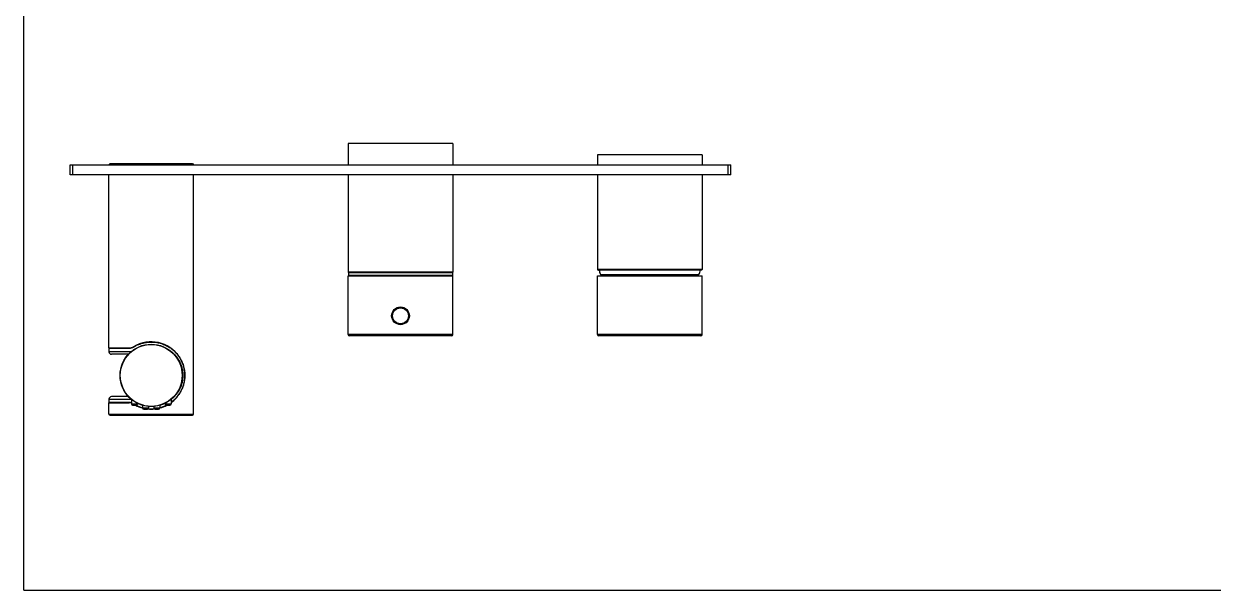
# Model space of a CAD drawing. Header units: millimetres. Extents: x 0 to 841, y 0 to 594.
# Drawn here: x 0 to 477.2, y 0 to 227.2 of the extents above; entities that cross this region are included whole.
import ezdxf

# ---------------------------------------------------------------- set-up
doc = ezdxf.new("R2010")
doc.units = ezdxf.units.MM
doc.header["$LTSCALE"] = 46.255
doc.layers.get('0').update_dxf_attribs({"linetype": 'CONTINUOUS'})
doc.layers.add('00_COMPONENTI', color=7, linetype='CONTINUOUS')

msp = doc.modelspace()

# ---------------------------------------------------------------- linework, layer by layer
at = {"color": 7, "linetype": 'Continuous'}
for q in [(0, 594), (841, 0)]:
    msp.add_line((0, 0), q, dxfattribs=at)
at = {"layer": '00_COMPONENTI', "color": 7, "linetype": 'Continuous'}
for p, q in [((130.12, 179.14), (130.12, 170.64)), ((172.12, 179.14), (130.12, 179.14)), ((172.12, 179.14), (172.12, 170.64)), ((272.12, 174.64), (230.12, 174.64)), ((230.12, 174.64), (230.12, 170.64)), ((272.12, 174.64), (272.12, 170.64)), ((18.62, 166.64), (18.62, 170.64)), ((18.62, 170.64), (283.62, 170.64)), ((34.62, 171.14), (34.12, 170.64)), ((34.62, 171.14), (67.62, 171.14)), ((67.62, 171.14), (68.12, 170.64)), ((283.62, 166.64), (283.62, 170.64)), ((283.62, 166.64), (18.62, 166.64)), ((34.12, 97.14), (34.12, 166.64)), ((68.12, 70.64), (68.12, 166.64)), ((130.12, 166.64), (130.12, 127.54)), ((172.12, 166.64), (172.12, 127.54)), ((230.12, 166.64), (230.12, 128.64)), ((272.12, 166.64), (272.12, 128.64)), ((130.12, 102.54), (130.12, 126.04)), ((130.12, 126.04), (172.12, 126.04)), ((130.22, 127.24), (130.22, 126.24)), ((172.02, 127.24), (130.22, 127.24)), ((172.02, 126.24), (130.22, 126.24)), ((131.17, 126.24), (131.17, 126.04)), ((171.07, 126.24), (171.07, 126.04)), ((172.02, 127.24), (172.02, 126.24)), ((172.12, 102.54), (172.12, 126.04)), ((230.12, 126.04), (272.12, 126.04)), ((230.12, 102.54), (230.12, 126.04)), ((271.82, 128.34), (230.42, 128.34)), ((272.12, 102.54), (272.12, 126.04)), ((171.62, 102.04), (130.62, 102.04)), ((271.62, 102.04), (230.62, 102.04)), ((34.12, 97.14), (42.24, 97.14)), ((34.17, 97.04), (34.17, 95.64)), ((41.95, 94.64), (35.17, 94.64)), ((34.17, 76.64), (34.17, 75.24)), ((41.95, 77.64), (35.17, 77.64)), ((43.17, 76.49), (43.17, 74.72)), ((59.07, 76.5), (59.07, 74.72)), ((34.12, 70.64), (34.12, 75.14)), ((34.12, 75.14), (42.24, 75.14)), ((43.67, 74.22), (45.07, 74.22)), ((45.57, 74.91), (45.57, 74.72)), ((47.67, 74.12), (47.67, 73.13)), ((48.17, 72.63), (49.57, 72.63)), ((50.07, 73.68), (50.07, 73.13)), ((52.17, 73.69), (52.17, 73.13)), ((52.67, 72.63), (54.07, 72.63)), ((54.57, 74.13), (54.57, 73.13)), ((56.67, 74.91), (56.67, 74.72)), ((57.17, 74.22), (58.57, 74.22)), ((34.62, 70.14), (67.62, 70.14))]:
    msp.add_line(p, q, dxfattribs=at)
at = {"layer": '00_COMPONENTI', "color": 9, "linetype": 'Continuous'}
for p, q in [((19.62, 166.64), (19.62, 170.64)), ((282.62, 166.64), (282.62, 170.64)), ((172.12, 127.54), (130.12, 127.54)), ((272.12, 128.64), (230.12, 128.64)), ((231.41, 126.62), (270.83, 126.62)), ((172.12, 102.54), (130.12, 102.54)), ((272.12, 102.54), (230.12, 102.54)), ((34.17, 97.04), (42.33, 97.04)), ((42.95, 95.64), (34.17, 95.64)), ((34.17, 76.64), (42.95, 76.64)), ((42.33, 75.24), (34.17, 75.24)), ((43.17, 74.72), (45.57, 74.72)), ((47.67, 73.13), (50.07, 73.13)), ((52.17, 73.13), (54.57, 73.13)), ((56.67, 74.72), (59.07, 74.72)), ((34.12, 70.64), (68.12, 70.64))]:
    msp.add_line(p, q, dxfattribs=at)
at = {"layer": '00_COMPONENTI', "color": 7, "linetype": 'Continuous'}
for centre, radius in [((151.12, 110.04), 3.55), ((151.12, 110.04), 3.5), ((51.12, 86.14), 12.5), ((51.12, 86.14), 12.4)]:
    msp.add_circle(centre, radius, dxfattribs=at)
at = {"layer": '00_COMPONENTI', "color": 9, "linetype": 'Continuous'}
msp.add_circle((151.12, 110.04), 3.2, dxfattribs=at)
at = {"layer": '00_COMPONENTI', "color": 7, "linetype": 'Continuous'}
for centre, radius, start, end in [((130.42, 127.54), 0.3, 180, 270), ((171.82, 127.54), 0.3, 270, 360), ((230.42, 128.64), 0.3, 180, 270), ((233.87, 128.34), 3, 180, 214.8944), ((251.12, 140.37), 24.03, 214.8944, 216.6223), ((251.12, 140.37), 24.03, 323.3777, 325.1056), ((268.37, 128.34), 3, 325.1056, 360), ((271.82, 128.64), 0.3, 270, 360), ((130.62, 102.54), 0.5, 180, 270), ((171.62, 102.54), 0.5, 270, 360), ((230.62, 102.54), 0.5, 180, 270), ((271.62, 102.54), 0.5, 270, 360), ((34.27, 97.04), 0.1, 90, 180), ((35.17, 95.64), 1, 180, 270), ((42.24, 100.64), 3.5, 270, 301.467), ((42.39, 100.14), 3, 269.9998, 301.9529), ((51.12, 86.14), 13.5, 306.2376, 121.467), ((35.17, 76.64), 1, 90, 180), ((34.27, 75.24), 0.1, 180, 270), ((42.24, 71.64), 3.5, 74.596, 90), ((42.39, 72.14), 3, 74.8715, 90.0002), ((43.67, 74.72), 0.5, 180, 270), ((51.12, 86.14), 13.5, 242.1015, 255.1397), ((45.07, 74.72), 0.5, 270, 360), ((48.17, 73.13), 0.5, 180, 270), ((49.57, 73.13), 0.5, 270, 360), ((51.12, 86.14), 13.5, 264.5423, 275.2836), ((52.67, 73.13), 0.5, 180, 270), ((54.07, 73.13), 0.5, 270, 360), ((51.12, 86.14), 13.5, 284.8604, 297.8764), ((57.17, 74.72), 0.5, 180, 270), ((58.57, 74.72), 0.5, 270, 360), ((34.62, 70.64), 0.5, 180, 270), ((67.62, 70.64), 0.5, 270, 360)]:
    msp.add_arc(centre, radius, start, end, dxfattribs=at)
at = {"layer": '00_COMPONENTI', "color": 9, "linetype": 'Continuous'}
for centre, radius, start, end in [((42.34, 100.17), 3.13, 269.9889, 301.7829), ((51.09, 86.04), 13.49, 121.177, 121.8006), ((51.28, 86.14), 13.31, 358.7878, 359.214), ((50.81, 86.58), 12.68, 231.6832, 232.5662), ((42.33, 72.1), 3.14, 74.5743, 90.0013), ((51.1, 86.25), 13.51, 242.997, 243.3589), ((51.11, 86.27), 13.53, 243.3615, 255.2516), ((51.12, 86.3), 13.56, 264.9739, 275.0286), ((51.13, 86.27), 13.53, 284.7493, 296.6394), ((51.13, 86.25), 13.51, 296.642, 297.0007)]:
    msp.add_arc(centre, radius, start, end, dxfattribs=at)
for points, knots in [([(42.39, 97.14), (42.38, 97.14), (42.38, 97.14), (42.37, 97.13), (42.36, 97.12), (42.35, 97.1), (42.34, 97.08), (42.33, 97.05), (42.33, 97.04)], [0, 0, 0, 0, 0.084388, 0.176779, 0.282331, 0.40295, 0.684495, 1, 1, 1, 1]), ([(43.97, 97.59), (43.97, 97.59), (43.96, 97.57), (43.97, 97.55), (43.97, 97.53), (43.98, 97.52), (43.98, 97.51)], [0, 0, 0, 0, 0.35406, 0.492899, 0.64905, 1, 1, 1, 1]), ([(44.11, 97.59), (44.62, 97.89), (45.41, 98.3), (46.52, 98.75), (47.69, 99.12), (49.21, 99.45), (50.77, 99.56), (52.02, 99.52), (53.26, 99.39), (54.77, 99.08), (56.49, 98.47), (58.07, 97.66), (59.51, 96.67), (60.78, 95.53), (61.71, 94.46), (62.36, 93.54), (62.96, 92.58), (63.61, 91.29), (64.08, 89.9), (64.35, 88.73), (64.55, 87.51), (64.61, 86.58), (64.6, 85.96)], [0, 0, 0, 0, 0.061941, 0.0935, 0.125425, 0.190161, 0.255658, 0.288481, 0.321209, 0.385989, 0.449497, 0.511499, 0.572072, 0.631541, 0.690419, 0.719857, 0.749411, 0.809261, 0.870825, 0.902452, 0.934624, 1, 1, 1, 1]), ([(59.13, 76.52), (59.5, 76.8), (60.2, 77.4), (61.14, 78.41), (61.97, 79.52), (62.67, 80.72), (63.24, 82.02), (63.66, 83.42), (63.9, 84.89), (63.97, 86.39), (63.84, 87.89), (63.53, 89.33), (63.06, 90.7), (62.45, 91.97), (61.71, 93.14), (60.84, 94.22), (59.86, 95.19), (59.13, 95.77), (58.76, 96.04)], [0, 0, 0, 0, 0.060964, 0.121429, 0.181881, 0.242887, 0.305046, 0.368836, 0.434328, 0.500861, 0.567169, 0.632126, 0.695336, 0.757047, 0.817801, 0.878198, 0.93878, 1, 1, 1, 1]), ([(64.6, 85.86), (64.58, 85.31), (64.49, 84.22), (64.16, 82.65), (63.67, 81.16), (63.02, 79.78), (62.23, 78.5), (61.31, 77.32), (60.26, 76.25), (59.48, 75.62), (59.07, 75.32)], [0, 0, 0, 0, 0.133782, 0.264304, 0.390811, 0.514059, 0.635357, 0.756035, 0.877263, 1, 1, 1, 1]), ([(42.39, 75.14), (42.38, 75.14), (42.38, 75.14), (42.37, 75.15), (42.36, 75.16), (42.35, 75.17), (42.34, 75.2), (42.33, 75.23), (42.33, 75.24)], [0, 0, 0, 0, 0.084388, 0.176779, 0.282331, 0.40295, 0.684495, 1, 1, 1, 1])]:
    msp.add_open_spline(points, degree=3, knots=knots, dxfattribs=at)

doc.saveas('drawing.dxf')
